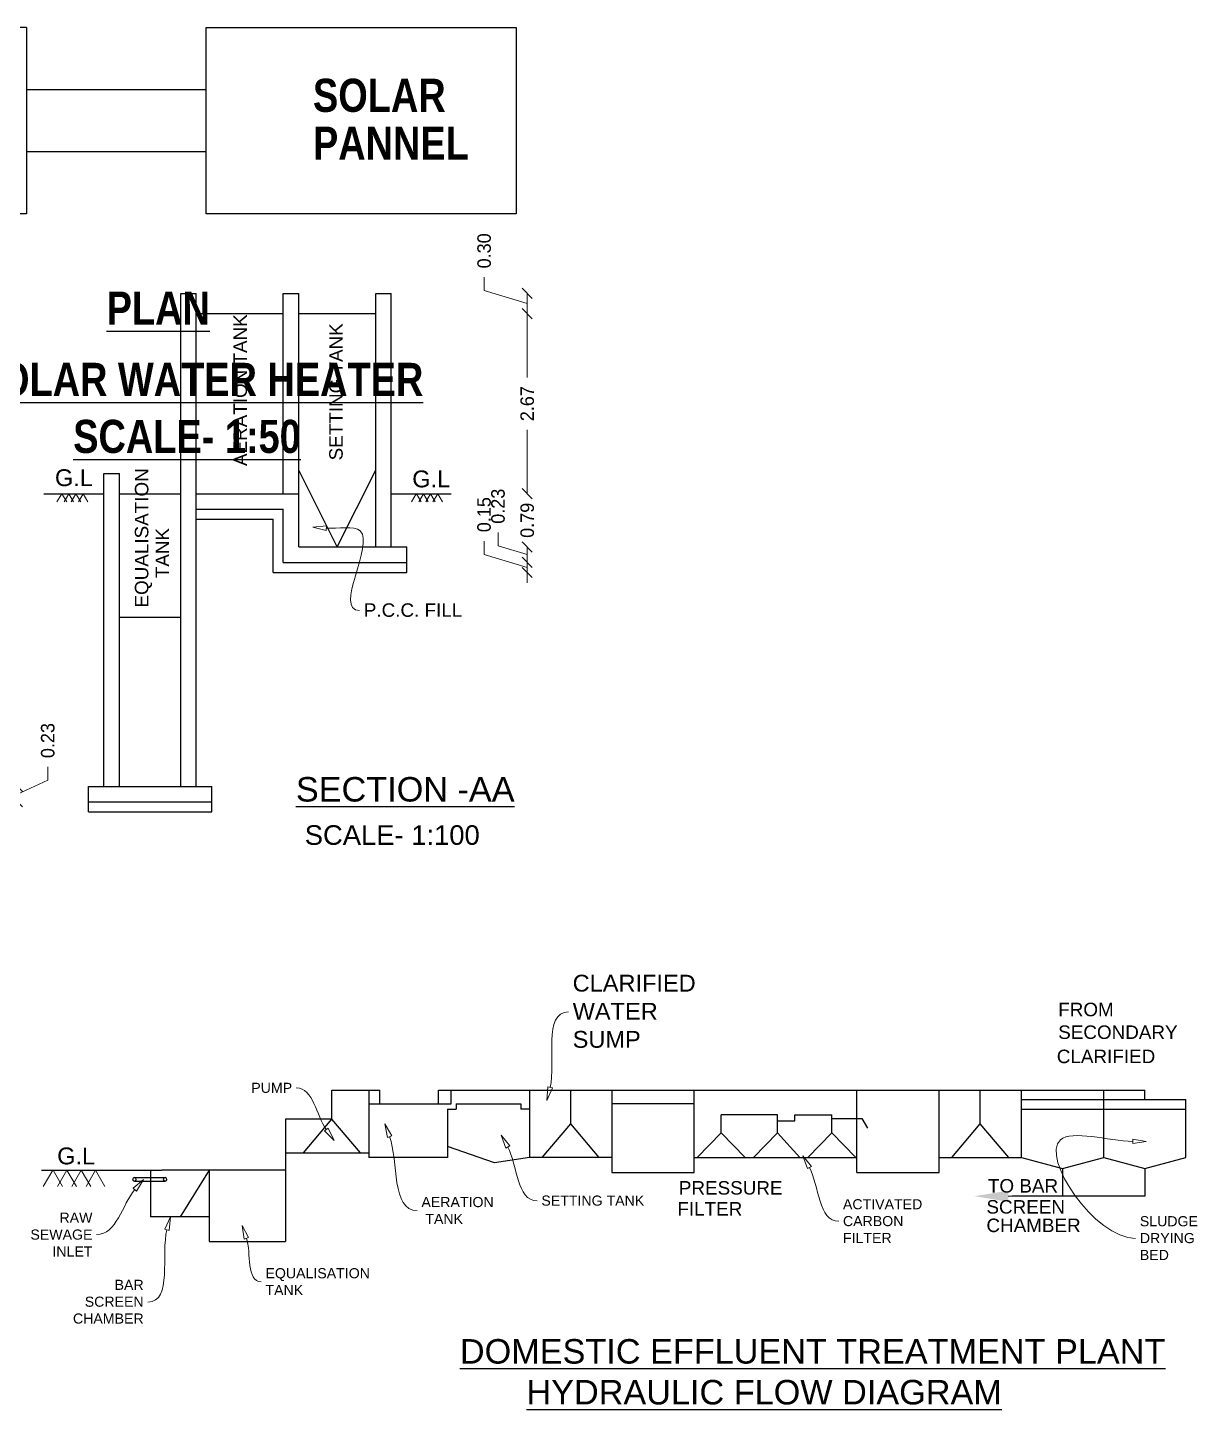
# Model space of a CAD drawing. Header units: metres. Extents: x -1559842 to -1559684, y 41615 to 41715.
# Drawn here: x -1559785.01 to -1559778.43, y 41617.21 to 41624.98 of the extents above; entities that cross this region are included whole.
import ezdxf
from ezdxf import colors
from ezdxf.entities.mleader import LeaderData, LeaderLine
from ezdxf.math import Vec2, Vec3

# ---------------------------------------------------------------- set-up
doc = ezdxf.new("R2010")
doc.units = ezdxf.units.M
doc.header["$LTSCALE"] = 750
doc.header["$MEASUREMENT"] = 0
doc.header["$PDMODE"] = 35
doc.header["$PDSIZE"] = 50
doc.layers.get('0').update_dxf_attribs({"lineweight": 5})
doc.layers.get('Defpoints').update_dxf_attribs({"lineweight": 0})
doc.layers.add('TAG', color=8, linetype='Continuous')
doc.layers.add('WALLS', color=7, linetype='Continuous')
doc.layers.add('TEXT', color=2, linetype='Continuous', lineweight=20)
doc.layers.add('wall', color=7, linetype='Continuous', lineweight=30)
doc.styles.add('2', font='swisscb.ttf', dxfattribs={"height": 1.1})
doc.styles.get("Standard").update_dxf_attribs({"font": 'arial.ttf'})
doc.styles.add('sunahari', font='framd.ttf', dxfattribs={"height": 0.3})
doc.dimstyles.new('CIVIL Mt.', dxfattribs={"dimscale": 0, "dimtxt": 0.2, "dimasz": 0.15, "dimexe": 0.18, "dimexo": 0.0625, "dimgap": 0.1, "dimtad": 0, "dimzin": 0, "dimdsep": 46, "dimtxsty": 'sunahari', "dimblk": 'OBLIQUE', "dimcen": 0.09, "dimse1": 1, "dimse2": 1, "dimclrd": 253, "dimclrt": 4, "dimadec": 0, "dimazin": 0, "dimtfac": 1, "dimtofl": 0, "dimtmove": 1, "dimatfit": 3, "dimfxl": 0, "dimfrac": 2, "dimtolj": 1, "dimtzin": 0, "dimarcsym": 0})

# ---------------------------------------------------------------- blocks, each defined once
blk = doc.blocks.new('A$C21E6566F')
at = {"layer": 'TAG', "ltscale": 0.05}
for p, q in [((0.938, 3.038), (0.938, 5.288)), ((2.063, 5.288), (0.938, 5.288)), ((2.063, 5.288), (2.063, 3.038)), ((0.938, 4.538), (0.278, 4.538)), ((0.278, 4.538), (0.278, 3.788)), ((4.232, 4.538), (2.063, 4.538)), ((0.938, 3.788), (0.278, 3.788)), ((4.232, 3.788), (2.063, 3.788)), ((2.063, 3.038), (0.938, 3.038))]:
    blk.add_line(p, q, dxfattribs=at)
blk.add_lwpolyline([(4.232, 5.288), (7.981, 5.288), (7.981, 3.038), (4.232, 3.038), (4.232, 5.288)], dxfattribs=at)
at = {"layer": 'TAG', "style": '2'}
for s, p in [('SOLAR ', (5.524, 4.27)), ('PANNEL ', (5.524, 3.691)), ('%%UPLAN', (3.031, 1.698)), ('%%USOLAR WATER HEATER', (1.437, 0.837)), ('%%USCALE- 1:50', (2.627, 0.148))]:
    blk.add_text(s, height=0.4, dxfattribs=at).set_placement(p)
blk = doc.blocks.new('_ClosedBlank')
at = {"color": 0, "linetype": 'ByBlock', "lineweight": -2}
for p, q in [((-1, 0.17), (0, 0)), ((-1, 0.17), (-1, -0.17)), ((0, 0), (-1, -0.17))]:
    blk.add_line(p, q, dxfattribs=at)
blk = doc.blocks.new('_Oblique')
at = {"color": 0, "linetype": 'ByBlock', "lineweight": -2}
blk.add_line((-0.5, -0.5), (0.5, 0.5), dxfattribs=at)
blk = doc.blocks.new('*D215')
at = {"layer": 'Defpoints', "color": 0, "ltscale": 0.5}
for p in [(13.633, 13.973), (13.633, 13.973), (13.633, 13.745)]:
    blk.add_point(p, dxfattribs=at)
at = {"layer": 'wall', "color": 253, "lineweight": -2, "ltscale": 0.5}
for p, q in [((14.083, 14.065), (14.083, 14.265)), ((13.633, 13.859), (14.083, 14.065)), ((13.633, 13.745), (13.633, 13.973))]:
    blk.add_line(p, q, dxfattribs=at)
at = {"layer": 'wall', "color": 253, "lineweight": -2, "ltscale": 0.5, "xscale": 0.15, "yscale": 0.15, "zscale": 0.15}
for p, rotation in [((13.633, 13.973), 90), ((13.633, 13.745), 270)]:
    blk.add_blockref('_Oblique', p, dxfattribs=dict(at, rotation=rotation))
at = {"layer": 'wall', "color": 4, "ltscale": 0.5, "insert": (14.083, 14.652), "char_height": 0.2, "attachment_point": 5, "rotation": 90, "style": 'sunahari'}
blk.add_mtext('\\A1;0.23', dxfattribs=at)
blk = doc.blocks.new('*D219')
at = {"layer": 'Defpoints', "color": 0, "ltscale": 0.5}
for p in [(21.191, 17.295), (21.191, 17.295), (21.191, 17.143)]:
    blk.add_point(p, dxfattribs=at)
at = {"layer": 'wall', "color": 253, "lineweight": -2, "ltscale": 0.5}
for p, q in [((20.551, 17.411), (20.551, 17.611)), ((21.191, 17.295), (21.191, 17.445)), ((21.191, 17.219), (20.551, 17.411)), ((21.191, 17.143), (21.191, 17.295)), ((21.191, 17.143), (21.191, 16.993))]:
    blk.add_line(p, q, dxfattribs=at)
at = {"layer": 'wall', "color": 253, "lineweight": -2, "ltscale": 0.5, "xscale": 0.15, "yscale": 0.15, "zscale": 0.15}
for p, rotation in [((21.191, 17.295), 270), ((21.191, 17.143), 90)]:
    blk.add_blockref('_Oblique', p, dxfattribs=dict(at, rotation=rotation))
at = {"layer": 'wall', "color": 4, "ltscale": 0.5, "insert": (20.551, 18.002), "char_height": 0.2, "attachment_point": 5, "rotation": 90, "style": 'sunahari'}
blk.add_mtext('\\A1;0.15', dxfattribs=at)
blk = doc.blocks.new('*D220')
at = {"layer": 'Defpoints', "color": 0, "ltscale": 0.5}
for p in [(21.191, 17.523), (21.191, 17.523), (21.191, 17.295)]:
    blk.add_point(p, dxfattribs=at)
at = {"layer": 'wall', "color": 253, "lineweight": -2, "ltscale": 0.5}
for p, q in [((20.758, 17.539), (20.758, 17.739)), ((21.191, 17.409), (20.758, 17.539)), ((21.191, 17.295), (21.191, 17.523))]:
    blk.add_line(p, q, dxfattribs=at)
at = {"layer": 'wall', "color": 253, "lineweight": -2, "ltscale": 0.5, "xscale": 0.15, "yscale": 0.15, "zscale": 0.15}
for p, rotation in [((21.191, 17.523), 90), ((21.191, 17.295), 270)]:
    blk.add_blockref('_Oblique', p, dxfattribs=dict(at, rotation=rotation))
at = {"layer": 'wall', "color": 4, "ltscale": 0.5, "insert": (20.758, 18.127), "char_height": 0.2, "attachment_point": 5, "rotation": 90, "style": 'sunahari'}
blk.add_mtext('\\A1;0.23', dxfattribs=at)
blk = doc.blocks.new('*D221')
at = {"layer": 'Defpoints', "color": 0, "ltscale": 0.5}
for p in [(21.191, 18.313), (21.191, 18.313), (21.191, 17.523)]:
    blk.add_point(p, dxfattribs=at)
at = {"layer": 'wall', "color": 253, "lineweight": -2, "ltscale": 0.5}
for p, q in [((21.191, 18.313), (21.191, 18.463)), ((21.191, 17.523), (21.191, 17.373))]:
    blk.add_line(p, q, dxfattribs=at)
at = {"layer": 'wall', "color": 253, "lineweight": -2, "ltscale": 0.5, "xscale": 0.15, "yscale": 0.15, "zscale": 0.15}
for p, rotation in [((21.191, 18.313), 270), ((21.191, 17.523), 90)]:
    blk.add_blockref('_Oblique', p, dxfattribs=dict(at, rotation=rotation))
at = {"layer": 'wall', "color": 4, "ltscale": 0.5, "insert": (21.191, 17.918), "char_height": 0.2, "attachment_point": 5, "rotation": 90, "style": 'sunahari'}
blk.add_mtext('\\A1;0.79', dxfattribs=at)
blk = doc.blocks.new('*D222')
at = {"layer": 'Defpoints', "color": 0, "ltscale": 0.5}
for p in [(21.191, 20.983), (21.191, 20.983), (21.191, 18.313)]:
    blk.add_point(p, dxfattribs=at)
at = {"layer": 'wall', "color": 253, "lineweight": -2, "ltscale": 0.5}
for p, q in [((21.191, 20.983), (21.191, 20.034)), ((21.191, 18.313), (21.191, 19.262))]:
    blk.add_line(p, q, dxfattribs=at)
at = {"layer": 'wall', "color": 253, "lineweight": -2, "ltscale": 0.5, "xscale": 0.15, "yscale": 0.15, "zscale": 0.15}
for p, rotation in [((21.191, 20.983), 90), ((21.191, 18.313), 270)]:
    blk.add_blockref('_Oblique', p, dxfattribs=dict(at, rotation=rotation))
at = {"layer": 'wall', "color": 4, "ltscale": 0.5, "insert": (21.191, 19.648), "char_height": 0.2, "attachment_point": 5, "rotation": 90, "style": 'sunahari'}
blk.add_mtext('\\A1;2.67', dxfattribs=at)
blk = doc.blocks.new('*D223')
at = {"layer": 'Defpoints', "color": 0, "ltscale": 0.5}
for p in [(21.191, 21.283), (21.191, 21.283), (21.191, 20.983)]:
    blk.add_point(p, dxfattribs=at)
at = {"layer": 'wall', "color": 253, "lineweight": -2, "ltscale": 0.5}
for p, q in [((20.552, 21.325), (20.552, 21.525)), ((21.191, 21.133), (20.552, 21.325)), ((21.191, 20.983), (21.191, 21.283))]:
    blk.add_line(p, q, dxfattribs=at)
at = {"layer": 'wall', "color": 253, "lineweight": -2, "ltscale": 0.5, "xscale": 0.15, "yscale": 0.15, "zscale": 0.15}
for p, rotation in [((21.191, 21.283), 90), ((21.191, 20.983), 270)]:
    blk.add_blockref('_Oblique', p, dxfattribs=dict(at, rotation=rotation))
at = {"layer": 'wall', "color": 4, "ltscale": 0.5, "insert": (20.552, 21.914), "char_height": 0.2, "attachment_point": 5, "rotation": 90, "style": 'sunahari'}
blk.add_mtext('\\A1;0.30', dxfattribs=at)
blk = doc.blocks.new('A$C370409E0')
for p, q in [((14.289, 18.313), (14.219, 18.192)), ((14.293, 18.313), (14.363, 18.192)), ((14.395, 18.313), (14.325, 18.192)), ((14.395, 18.313), (14.465, 18.192)), ((14.501, 18.313), (14.431, 18.192)), ((14.501, 18.313), (14.571, 18.192)), ((14.606, 18.313), (14.536, 18.192)), ((14.606, 18.313), (14.676, 18.192)), ((19.545, 18.313), (19.475, 18.192)), ((19.549, 18.313), (19.619, 18.192)), ((19.651, 18.313), (19.581, 18.192)), ((19.651, 18.313), (19.721, 18.192)), ((19.757, 18.313), (19.687, 18.192)), ((19.757, 18.313), (19.827, 18.192)), ((19.863, 18.313), (19.793, 18.192)), ((19.863, 18.313), (19.933, 18.192)), ((14.156, 8.284), (14.016, 8.042)), ((14.163, 8.284), (14.303, 8.042)), ((14.367, 8.284), (14.227, 8.042)), ((14.367, 8.284), (14.507, 8.042)), ((14.579, 8.284), (14.439, 8.042)), ((14.579, 8.284), (14.719, 8.042)), ((14.79, 8.284), (14.65, 8.042)), ((14.79, 8.284), (14.93, 8.042))]:
    blk.add_line(p, q)
at = {"layer": 'WALLS', "ltscale": 0.05}
for p, q in [((16.054, 13.973), (16.054, 21.283)), ((16.054, 21.283), (16.284, 21.283)), ((16.284, 13.973), (16.284, 21.283)), ((17.574, 18.313), (17.574, 21.283)), ((17.574, 21.283), (17.804, 21.283)), ((17.804, 17.523), (17.804, 21.283)), ((18.944, 17.523), (18.944, 21.283)), ((18.944, 21.283), (19.174, 21.283)), ((19.174, 17.523), (19.174, 21.283)), ((16.284, 20.983), (17.574, 20.983)), ((17.804, 20.983), (18.944, 20.983)), ((18.374, 17.523), (17.804, 18.664)), ((18.374, 17.523), (18.944, 18.664)), ((14.914, 13.973), (14.914, 18.613)), ((14.914, 18.613), (15.144, 18.613)), ((15.144, 13.973), (15.144, 18.613)), ((14.023, 18.313), (14.914, 18.313)), ((15.144, 18.313), (16.054, 18.313)), ((16.284, 18.313), (17.804, 18.313)), ((19.174, 18.313), (20.064, 18.313)), ((16.284, 18.083), (17.574, 18.083)), ((17.574, 17.293), (17.574, 18.083)), ((16.284, 17.933), (17.424, 17.933)), ((17.424, 17.143), (17.424, 17.933)), ((17.804, 17.523), (19.174, 17.523)), ((19.174, 17.523), (19.404, 17.523)), ((19.404, 17.143), (19.404, 17.523)), ((17.574, 17.293), (19.404, 17.293)), ((17.424, 17.143), (19.404, 17.143)), ((15.144, 16.483), (16.054, 16.483)), ((14.684, 13.973), (16.514, 13.973)), ((14.684, 13.593), (14.684, 13.973)), ((16.514, 13.593), (16.514, 13.973)), ((14.684, 13.743), (16.514, 13.743)), ((14.684, 13.593), (16.514, 13.593)), ((18.295, 9.468), (19.005, 9.468)), ((18.295, 9.037), (18.295, 9.468)), ((18.841, 9.468), (18.841, 8.468)), ((19.005, 9.266), (19.005, 9.468)), ((19.874, 9.468), (30.346, 9.468)), ((19.874, 9.266), (19.874, 9.468)), ((20.061, 9.266), (20.061, 9.468)), ((21.226, 9.468), (21.226, 8.469)), ((21.836, 8.968), (21.836, 9.468)), ((22.446, 9.468), (22.446, 8.248)), ((23.666, 8.248), (23.666, 9.468)), ((26.076, 8.248), (26.076, 9.468)), ((27.296, 8.248), (27.296, 9.468)), ((27.906, 8.968), (27.906, 9.468)), ((28.516, 8.469), (28.516, 9.468)), ((29.736, 8.469), (29.736, 9.468)), ((30.346, 9.33), (30.346, 9.468)), ((18.841, 9.266), (20.061, 9.266)), ((20.138, 9.266), (20.138, 9.186)), ((20.138, 9.266), (21.095, 9.266)), ((21.095, 9.266), (21.095, 9.186)), ((22.446, 9.271), (23.666, 9.271)), ((28.516, 9.33), (30.956, 9.33)), ((30.956, 8.469), (30.956, 9.33)), ((18.295, 9.037), (17.605, 9.037)), ((17.605, 9.037), (17.605, 7.225)), ((17.873, 8.538), (18.295, 9.037)), ((18.717, 8.538), (18.295, 9.037)), ((20.006, 9.186), (20.006, 8.469)), ((20.006, 9.186), (20.138, 9.186)), ((21.226, 9.186), (21.095, 9.186)), ((24.066, 8.836), (24.066, 9.105)), ((24.9, 9.105), (24.066, 9.105)), ((24.9, 8.836), (24.9, 9.105)), ((24.9, 9.016), (25.159, 9.016)), ((25.159, 9.105), (25.708, 9.105)), ((25.159, 9.016), (25.159, 9.105)), ((25.708, 8.836), (25.708, 9.105)), ((25.708, 9.046), (26.149, 9.046)), ((26.149, 9.046), (26.234, 8.904)), ((28.516, 9.189), (30.956, 9.189)), ((21.414, 8.469), (21.836, 8.968)), ((22.259, 8.469), (21.836, 8.968)), ((23.709, 8.469), (24.066, 8.836)), ((24.423, 8.469), (24.066, 8.836)), ((24.543, 8.469), (24.9, 8.836)), ((25.23, 8.469), (24.9, 8.836)), ((25.351, 8.469), (25.708, 8.836)), ((26.064, 8.469), (25.708, 8.836)), ((27.483, 8.469), (27.906, 8.968)), ((28.328, 8.469), (27.906, 8.968)), ((20.704, 8.391), (20.006, 8.635)), ((17.605, 8.538), (18.841, 8.538)), ((20.006, 8.469), (18.841, 8.469)), ((21.226, 8.469), (20.704, 8.391)), ((22.446, 8.469), (21.226, 8.469)), ((23.666, 8.469), (26.076, 8.469)), ((27.296, 8.469), (28.516, 8.469)), ((28.516, 8.469), (29.126, 8.307)), ((29.126, 8.307), (29.736, 8.469)), ((29.736, 8.469), (30.346, 8.307)), ((30.346, 8.307), (30.956, 8.469)), ((13.99, 8.284), (15.772, 8.284)), ((15.608, 8.284), (15.608, 7.59)), ((17.605, 8.284), (15.772, 8.284)), ((16.477, 8.284), (16.043, 7.59)), ((16.477, 8.284), (16.477, 7.225)), ((22.446, 8.248), (23.666, 8.248)), ((26.076, 8.248), (27.296, 8.248)), ((29.126, 8.307), (29.126, 7.896)), ((30.346, 8.307), (30.346, 7.896)), ((15.367, 8.174), (15.822, 8.174)), ((15.367, 8.119), (15.822, 8.119)), ((30.346, 7.896), (28.38, 7.896)), ((16.477, 7.59), (15.608, 7.59)), ((16.477, 7.225), (17.605, 7.225))]:
    blk.add_line(p, q, dxfattribs=at)
for centre, start, end in [((15.367, 8.146), 90, 270), ((15.367, 8.146), 270, 90), ((15.822, 8.146), 90, 270), ((15.822, 8.146), 270, 90)]:
    blk.add_arc(centre, 0.0274, start, end, dxfattribs=at)
at = {"layer": 'TEXT'}
for s, p in [('AERATION TANK', (17.036, 18.723)), ('SETTING TANK', (18.455, 18.807)), ('EQUALISATION', (15.574, 16.625)), ('TANK', (15.882, 17.06))]:
    blk.add_text(s, height=0.2, rotation=90, dxfattribs=at).set_placement(p)
for s, height, p in [('G.L', 0.25, (14.189, 18.425)), ('G.L', 0.25, (19.486, 18.407)), ('FROM', 0.2, (29.062, 10.565)), ('SECONDARY', 0.2, (29.062, 10.228)), ('CLARIFIED', 0.2, (29.041, 9.869)), ('G.L', 0.25, (14.222, 8.368)), ('PRESSURE', 0.2, (23.438, 7.92)), ('TO BAR', 0.2, (28.02, 7.95)), ('FILTER', 0.2, (23.416, 7.609)), ('SCREEN', 0.2, (27.998, 7.638)), ('CHAMBER', 0.2, (27.998, 7.364))]:
    blk.add_text(s, height=height, dxfattribs=at).set_placement(p)
at = {"layer": 'WALLS', "color": 4, "ltscale": 0.05}
for s, height, p in [('%%USECTION -AA', 0.36323, (17.761, 13.748)), ('SCALE- 1:100', 0.29058, (17.892, 13.106))]:
    blk.add_text(s, height=height, dxfattribs=at).set_placement(p)
at = {"layer": 'WALLS', "color": 4, "ltscale": 0.05, "insert": (20.192, 5.777), "char_height": 0.36323, "attachment_point": 1}
blk.add_mtext('{\\LDOMESTIC EFFLUENT TREATMENT PLANT \\P}       {\\LHYDRAULIC FLOW DIAGRAM\\H1.86659x; }', dxfattribs=at)
at = {"layer": 'wall', "ltscale": 0.5}
for p1, p2, picture, middle in [((21.191, 20.983), (21.191, 21.283), '*D223', (20.552, 21.625)), ((21.191, 18.313), (21.191, 20.983), '*D222', (21.191, 19.648)), ((21.191, 17.523), (21.191, 18.313), '*D221', (21.191, 17.918)), ((21.191, 17.143), (21.191, 17.295), '*D219', (20.551, 17.711)), ((21.191, 17.295), (21.191, 17.523), '*D220', (20.758, 17.839))]:
    dim = blk.add_aligned_dim(p1=p1, p2=p2, distance=0, dimstyle='CIVIL Mt.', override={"dimscale": 1}, dxfattribs=at)
    dim.commit()
    dim.dimension.update_dxf_attribs({"geometry": picture, "text_midpoint": middle})
dim = blk.add_linear_dim(base=(13.633, 13.973), p1=(13.633, 13.745), p2=(13.633, 13.973), angle=90, dimstyle='CIVIL Mt.', override={"dimscale": 1}, dxfattribs=at)
dim.commit()
dim.dimension.update_dxf_attribs({"geometry": '*D215', "text_midpoint": (14.083, 14.365), "dimtype": 129})
ml = blk.add_multileader_mtext('Standard', dxfattribs=at)
ml.set_content('CLARIFIED\\PWATER\\PSUMP', color=4)
ml.set_leader_properties(color=253)
ml.set_arrow_properties(name='CLOSEDBLANK')
ml.build(insert=Vec2(0, 0))
ml.multileader.update_dxf_attribs({"leader_type": 2, "text_left_attachment_type": 2, "text_right_attachment_type": 2, "dogleg_length": 0.36, "arrow_head_size": 0.2})
ctx = ml.context
ctx.base_point, ctx.char_height, ctx.arrow_head_size, ctx.landing_gap_size, ctx.plane_origin = Vec3(21.802, 10.629), 0.25, 0.2, 0.0625, Vec3(21.483, 9.315)
ctx.left_attachment, ctx.right_attachment = 2, 2
notes = []
notes.append((ctx, [(0, (1, 1, 0), (21.442, 10.629), (1, 0), 0.36, [(0, [(21.483, 9.315)], 0, [])])]))
ctx.mtext.insert, ctx.mtext.flow_direction = Vec3(21.864, 11.18), 5
ml = blk.add_multileader_mtext('Standard', dxfattribs=at)
ml.set_content('PUMP', color=4)
ml.set_leader_properties(color=253)
ml.set_arrow_properties(name='CLOSEDBLANK')
ml.build(insert=Vec2(0, 0))
ml.multileader.update_dxf_attribs({"leader_type": 2, "text_left_attachment_type": 2, "text_right_attachment_type": 2, "dogleg_length": 0.36, "arrow_head_size": 0.2})
ctx = ml.context
ctx.base_point, ctx.char_height, ctx.arrow_head_size, ctx.landing_gap_size, ctx.plane_origin = Vec3(17.189, 9.501), 0.15, 0.2, 0.0625, Vec3(18.329, 8.722)
ctx.left_attachment, ctx.right_attachment, ctx.text_align_type = 2, 2, 2
notes.append((ctx, [(0, (1, 1, 0), (18.127, 9.501), (-1, 0), 0.36, [(0, [(18.329, 8.722)], 0, [])])]))
ctx.mtext.insert, ctx.mtext.alignment, ctx.mtext.flow_direction = Vec3(17.705, 9.578), 3, 5
at = {"layer": 'WALLS', "color": 0, "ltscale": 0.05}
ml = blk.add_multileader_mtext('Standard', dxfattribs=at)
ml.set_content('P.C.C. FILL', color=4)
ml.set_leader_properties(color=253)
ml.set_arrow_properties(name='CLOSEDBLANK')
ml.build(insert=Vec2(0, 0))
ml.multileader.update_dxf_attribs({"leader_type": 2, "text_left_attachment_type": 2, "text_right_attachment_type": 2, "dogleg_length": 0.36, "arrow_head_size": 0.2})
ctx = ml.context
ctx.base_point, ctx.char_height, ctx.arrow_head_size, ctx.landing_gap_size, ctx.plane_origin = Vec3(18.706, 16.582), 0.2, 0.2, 0.0625, Vec3(18.014, 17.818)
ctx.left_attachment, ctx.right_attachment = 2, 2
notes.append((ctx, [(0, (1, 1, 0), (18.346, 16.582), (1, 0), 0.36, [(1, [(18.014, 17.818), (18.715, 17.761)], 0, [])])]))
ctx.mtext.insert, ctx.mtext.flow_direction = Vec3(18.768, 16.687), 5
ml = blk.add_multileader_mtext('Standard', dxfattribs=at)
ml.set_content('AERATION\\P TANK', color=4)
ml.set_leader_properties(color=253)
ml.set_arrow_properties(name='CLOSEDBLANK')
ml.build(insert=Vec2(0, 0))
ml.multileader.update_dxf_attribs({"leader_type": 2, "text_left_attachment_type": 2, "text_right_attachment_type": 2, "dogleg_length": 0.36, "arrow_head_size": 0.2})
ctx = ml.context
ctx.base_point, ctx.char_height, ctx.arrow_head_size, ctx.landing_gap_size, ctx.plane_origin = Vec3(19.56, 7.682), 0.15, 0.2, 0.0625, Vec3(19.13, 8.307)
ctx.left_attachment, ctx.right_attachment = 2, 2
notes.append((ctx, [(0, (1, 1, 0), (19.2, 7.682), (1, 0), 0.36, [(0, [(19.079, 8.967)], 0, [])])]))
ctx.mtext.insert, ctx.mtext.flow_direction = Vec3(19.622, 7.884), 5
ml = blk.add_multileader_mtext('Standard', dxfattribs=at)
ml.set_content('SLUDGE\\PDRYING\\PBED', color=4)
ml.set_leader_properties(color=253)
ml.set_arrow_properties(name='CLOSEDBLANK')
ml.build(insert=Vec2(0, 0))
ml.multileader.update_dxf_attribs({"leader_type": 2, "text_left_attachment_type": 2, "text_right_attachment_type": 2, "dogleg_length": 0.36, "arrow_head_size": 0.2})
ctx = ml.context
ctx.base_point, ctx.char_height, ctx.arrow_head_size, ctx.landing_gap_size, ctx.plane_origin = Vec3(30.21, 7.271), 0.15, 0.2, 0.0625, Vec3(29.024, 8.615)
ctx.left_attachment, ctx.right_attachment = 2, 2
notes.append((ctx, [(0, (1, 1, 0), (29.85, 7.271), (1, 0), 0.36, [(2, [(30.367, 8.705), (29.094, 8.731)], 0, [])])]))
ctx.mtext.insert, ctx.mtext.flow_direction = Vec3(30.272, 7.6), 5
ml = blk.add_multileader_mtext('Standard', dxfattribs=at)
ml.set_content('SETTING TANK', color=4)
ml.set_leader_properties(color=253)
ml.set_arrow_properties(name='CLOSEDBLANK')
ml.build(insert=Vec2(0, 0))
ml.multileader.update_dxf_attribs({"leader_type": 2, "text_left_attachment_type": 2, "text_right_attachment_type": 2, "dogleg_length": 0.36, "arrow_head_size": 0.2})
ctx = ml.context
ctx.base_point, ctx.char_height, ctx.arrow_head_size, ctx.landing_gap_size, ctx.plane_origin = Vec3(21.337, 7.827), 0.15, 0.2, 0.0625, Vec3(20.806, 8.8)
ctx.left_attachment, ctx.right_attachment = 2, 2
notes.append((ctx, [(0, (1, 1, 0), (20.977, 7.827), (1, 0), 0.36, [(0, [(20.806, 8.8)], 0, [])])]))
ctx.mtext.insert, ctx.mtext.flow_direction = Vec3(21.4, 7.906), 5
ml = blk.add_multileader_mtext('Standard', dxfattribs=at)
ml.set_content('ACTIVATED\\PCARBON\\PFILTER', color=4)
ml.set_leader_properties(color=253)
ml.set_arrow_properties(name='CLOSEDBLANK')
ml.build(insert=Vec2(0, 0))
ml.multileader.update_dxf_attribs({"leader_type": 2, "text_left_attachment_type": 2, "text_right_attachment_type": 2, "dogleg_length": 0.36, "arrow_head_size": 0.2})
ctx = ml.context
ctx.base_point, ctx.char_height, ctx.arrow_head_size, ctx.landing_gap_size, ctx.plane_origin = Vec3(25.809, 7.524), 0.15, 0.2, 0.0625, Vec3(25.277, 8.497)
ctx.left_attachment, ctx.right_attachment = 2, 2
notes.append((ctx, [(0, (1, 1, 0), (25.449, 7.524), (1, 0), 0.36, [(0, [(25.277, 8.497)], 0, [])])]))
ctx.mtext.insert, ctx.mtext.flow_direction = Vec3(25.871, 7.852), 5
ml = blk.add_multileader_mtext('Standard', dxfattribs=at)
ml.set_content('RAW\\PSEWAGE\\PINLET', color=4)
ml.set_leader_properties(color=253)
ml.set_arrow_properties(name='CLOSEDBLANK')
ml.build(insert=Vec2(0, 0))
ml.multileader.update_dxf_attribs({"leader_type": 2, "text_left_attachment_type": 2, "text_right_attachment_type": 2, "dogleg_length": 0.36, "arrow_head_size": 0.2})
ctx = ml.context
ctx.base_point, ctx.char_height, ctx.arrow_head_size, ctx.landing_gap_size, ctx.plane_origin = Vec3(14.013, 7.326), 0.15, 0.2, 0.0625, Vec3(15.406, 7.914)
ctx.left_attachment, ctx.right_attachment, ctx.text_align_type = 2, 2, 2
notes.append((ctx, [(0, (1, 1, 0), (15.167, 7.326), (-1, 0), 0.36, [(1, [(15.504, 8.146)], 0, [])])]))
ctx.mtext.insert, ctx.mtext.alignment, ctx.mtext.flow_direction = Vec3(14.745, 7.652), 3, 5
at = {"layer": 'WALLS', "ltscale": 0.05}
ml = blk.add_multileader_mtext('Standard', dxfattribs=at)
ml.set_content('', color=4)
ml.set_leader_properties(color=252)
ml.build(insert=Vec2(0, 0))
ml.multileader.update_dxf_attribs({"leader_type": 2, "text_left_attachment_type": 4, "text_right_attachment_type": 6, "dogleg_length": 0.1, "arrow_head_size": 0.5})
ctx = ml.context
ctx.base_point, ctx.char_height, ctx.arrow_head_size, ctx.landing_gap_size, ctx.plane_origin = Vec3(28.389, 7.896), 0.25, 0.5, 0.09, Vec3(27.821, 7.896)
ctx.left_attachment, ctx.right_attachment = 4, 6
notes.append((ctx, [(0, (1, 1, 0), (28.289, 7.896), (1, 0), 0.1, [(0, [(27.821, 7.896)], 0, [])])]))
ctx.mtext.insert, ctx.mtext.flow_direction = Vec3(28.479, 8.146), 5
at = {"layer": 'WALLS', "color": 0, "ltscale": 0.05}
ml = blk.add_multileader_mtext('Standard', dxfattribs=at)
ml.set_content('BAR\\PSCREEN\\PCHAMBER', color=4)
ml.set_leader_properties(color=253)
ml.set_arrow_properties(name='CLOSEDBLANK')
ml.build(insert=Vec2(0, 0))
ml.multileader.update_dxf_attribs({"leader_type": 2, "text_left_attachment_type": 2, "text_right_attachment_type": 2, "dogleg_length": 0.36, "arrow_head_size": 0.2})
ctx = ml.context
ctx.base_point, ctx.char_height, ctx.arrow_head_size, ctx.landing_gap_size, ctx.plane_origin = Vec3(14.651, 6.327), 0.15, 0.2, 0.0625, Vec3(15.901, 7.59)
ctx.left_attachment, ctx.right_attachment, ctx.text_align_type = 2, 2, 2
notes.append((ctx, [(0, (1, 1, 0), (15.927, 6.327), (-1, 0), 0.36, [(0, [(15.901, 7.59)], 0, [])])]))
ctx.mtext.insert, ctx.mtext.alignment, ctx.mtext.flow_direction = Vec3(15.504, 6.657), 3, 5
ml = blk.add_multileader_mtext('Standard', dxfattribs=at)
ml.set_content('EQUALISATION\\PTANK', color=4)
ml.set_leader_properties(color=253)
ml.set_arrow_properties(name='CLOSEDBLANK')
ml.build(insert=Vec2(0, 0))
ml.multileader.update_dxf_attribs({"leader_type": 2, "text_left_attachment_type": 2, "text_right_attachment_type": 2, "dogleg_length": 0.36, "arrow_head_size": 0.2})
ctx = ml.context
ctx.base_point, ctx.char_height, ctx.arrow_head_size, ctx.landing_gap_size, ctx.plane_origin = Vec3(17.247, 6.628), 0.15, 0.2, 0.0625, Vec3(16.964, 7.461)
ctx.left_attachment, ctx.right_attachment = 2, 2
notes.append((ctx, [(0, (1, 1, 0), (16.887, 6.628), (1, 0), 0.36, [(0, [(16.964, 7.461)], 0, [])])]))
ctx.mtext.insert, ctx.mtext.flow_direction = Vec3(17.31, 6.829), 5
for ctx, leaders in notes:
    for number, flags, end, landing, length, lines in leaders:
        leader = LeaderData()
        leader.index, (leader.has_last_leader_line, leader.has_dogleg_vector, leader.attachment_direction) = number, flags
        leader.last_leader_point, leader.dogleg_vector, leader.dogleg_length = Vec3(end), Vec3(landing), length
        for number, points, colour, breaks in lines:
            line = LeaderLine()
            line.index, line.vertices, line.color, line.breaks = number, Vec3.list(points), colors.encode_raw_color(colour), breaks
            leader.lines.append(line)
        ctx.leaders.append(leader)

msp = doc.modelspace()

# ---------------------------------------------------------------- block references
at = {"color": 0, "lineweight": -2, "xscale": 0.465295525194432, "yscale": 0.465295525194432, "zscale": 0.465295525194432}
msp.add_blockref('A$C21E6566F', (-1559785.97388, 41622.51638), dxfattribs=at)
at = {"color": 0, "ltscale": 0.5, "xscale": 0.3792297778299592, "yscale": 0.3792297778299592, "zscale": 0.3792297778299592}
msp.add_blockref('A$C370409E0', (-1559790.23509, 41615.41125), dxfattribs=at)

doc.saveas('drawing.dxf')
